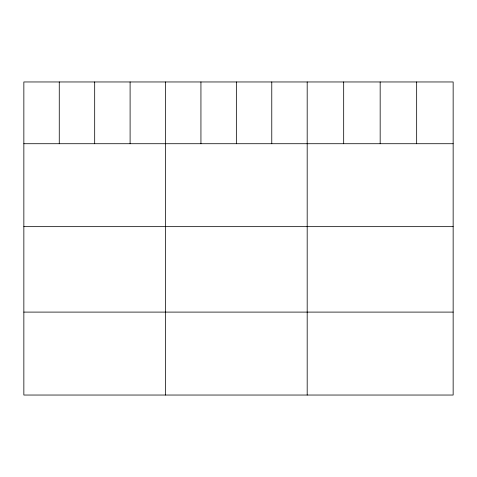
<?xml version="1.0" encoding="UTF-8"?>
<svg xmlns="http://www.w3.org/2000/svg" width="477" height="477" viewBox="0 0 477 477"><rect width="100%" height="100%" fill="white"/><g stroke="black" fill="none" stroke-linecap="round" stroke-linejoin="round"><path stroke-width="0.72" d="M453.15 143.72L453.15 395.039L23.85 395.039L23.85 81.961L453.15 81.961L453.15 143.72L23.85 143.72M23.85 226.653L453.15 226.653M23.85 312.101L453.15 312.101M416.659 81.961L416.659 143.72M380.169 81.961L380.169 143.72M343.678 81.961L343.678 143.72M307.188 81.961L307.188 395.039M271.771 81.961L271.771 143.72M236.353 81.961L236.353 143.72M200.936 81.961L200.936 143.72M165.519 81.961L165.519 395.039M130.102 81.961L130.102 143.72M94.684 81.961L94.684 143.72M59.267 81.961L59.267 143.72"/></g></svg>
